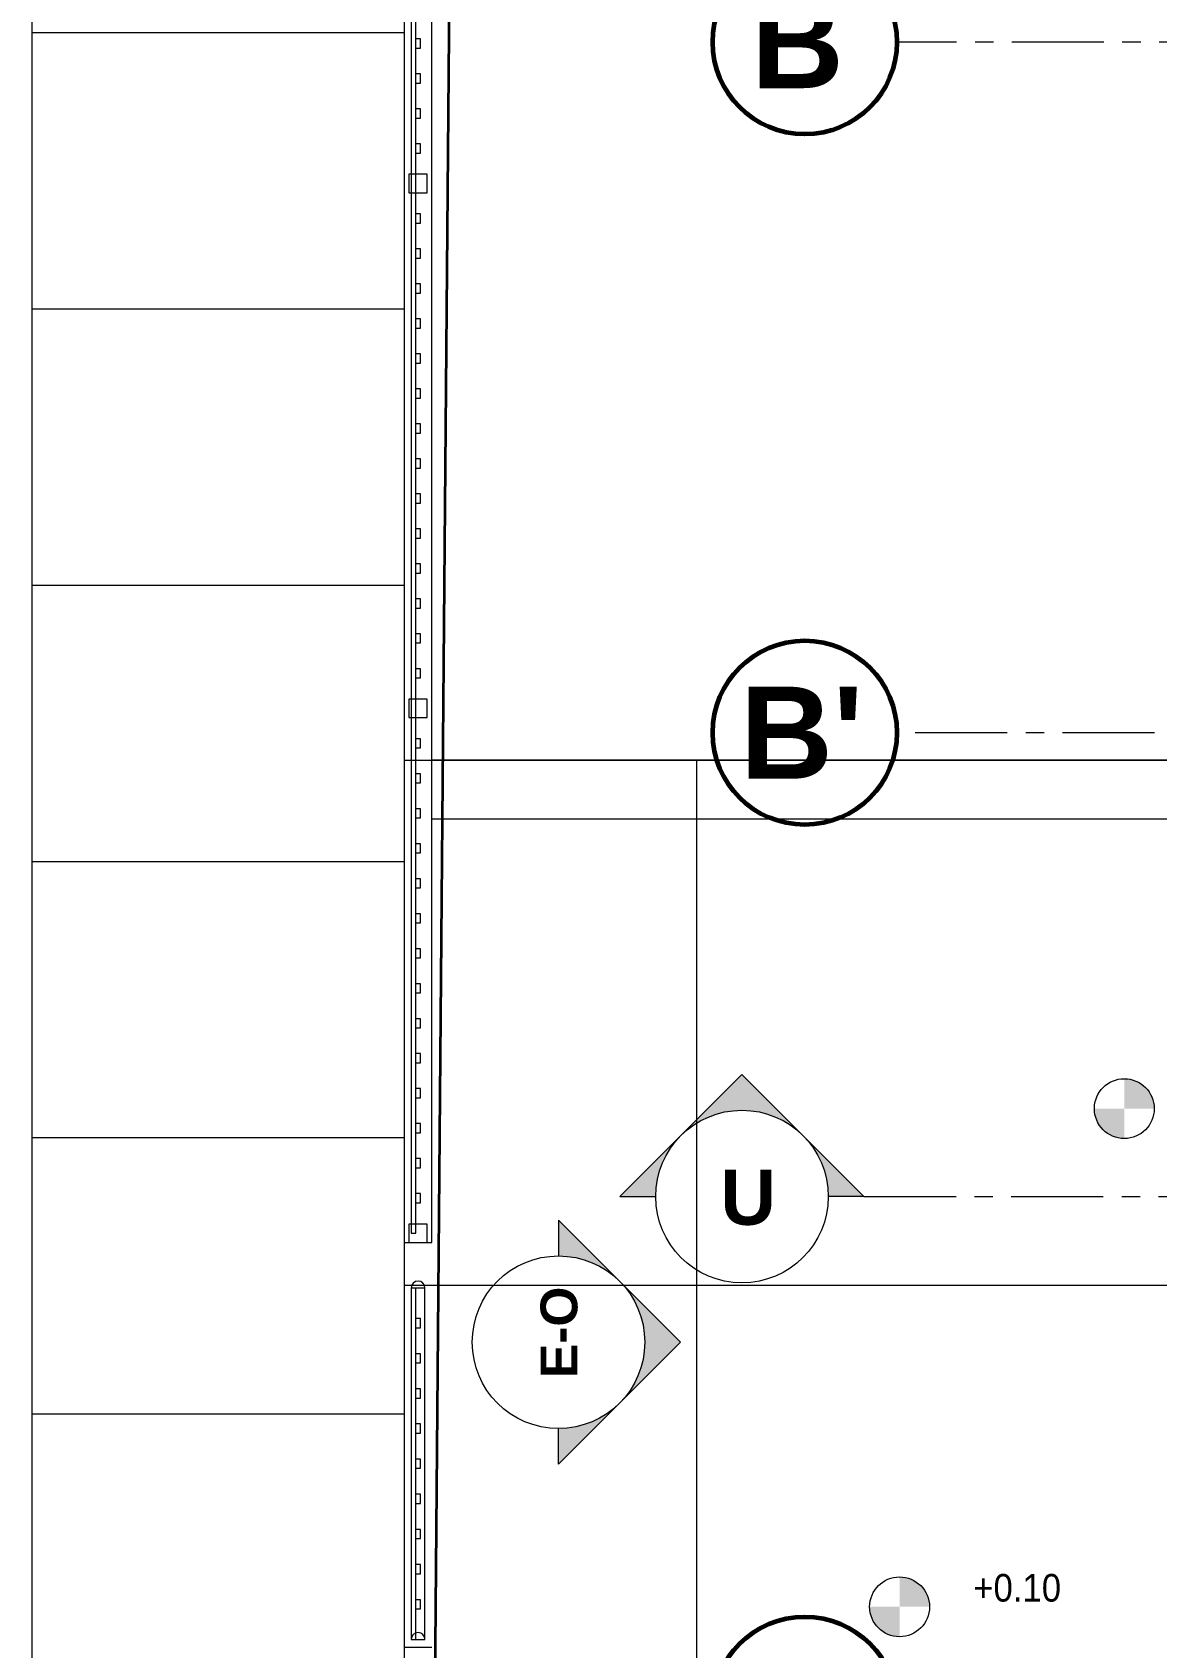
# Model space of a CAD drawing. Header units: inches. Extents: x 2704.1 to 2801.6, y 2415.6 to 2497.
# Drawn here: x 2713.01 to 2719.11, y 2446.62 to 2455.39 of the extents above; entities that cross this region are included whole.
import ezdxf

# ---------------------------------------------------------------- set-up
doc = ezdxf.new("R2010")
doc.units = ezdxf.units.IN
doc.set_wipeout_variables(frame=1)
doc.linetypes.add('Punto & Raya', pattern=[0.65, 0.5, -0.075, 0, -0.075])
doc.linetypes.add('Wipeout_Contour', pattern=[1, 0, -1])
for name, color, linetype in [('02 _ ARQ _ ALB _ Ejes Generales', 7, 'Continuous'), ('08 _ STR _ EXT _ 10 Vereda Exterior', 7, 'Continuous'), ('08 _ STR _ EXT _ Cerco Perimetrico', 7, 'Continuous'), ('Dibujo 2D - General', 7, 'Continuous'), ('Estructura - 03 LOSA', 7, 'Continuous'), ('Estructura - 04 MURO', 7, 'Continuous'), ('Estructura Compleja - Cubiertas', 7, 'Continuous'), ('Marcador - Alzados', 7, 'Continuous'), ('Marcador - Secciones', 251, 'Continuous')]:
    doc.layers.add(name, color=color, linetype=linetype)
doc.styles.add('Estilo_Generado_1', font='swisseb.ttf')
doc.styles.add('Estilo_Generado_4', font='swisse.ttf')

msp = doc.modelspace()

# ---------------------------------------------------------------- hatches: boundary and pattern name
at = {"linetype": 'Continuous', "lineweight": 13, "true_color": 0x636466}
for points in [[(2718.9363, 2449.5446), (2719.0988, 2449.5446), (2719.0864, 2449.6068), (2719.0512, 2449.6595), (2718.9985, 2449.6947), (2718.9363, 2449.7071)], [(2718.9363, 2449.5446), (2718.7738, 2449.5446), (2718.7861, 2449.4824), (2718.8214, 2449.4297), (2718.8741, 2449.3945), (2718.9363, 2449.3821)], [(2717.7159, 2446.8393), (2717.8784, 2446.8393), (2717.866, 2446.9015), (2717.8308, 2446.9542), (2717.7781, 2446.9894), (2717.7159, 2447.0018)], [(2717.7159, 2446.8393), (2717.5534, 2446.8393), (2717.5658, 2446.7771), (2717.601, 2446.7244), (2717.6537, 2446.6892), (2717.7159, 2446.6768)]]:
    msp.add_hatch(color=251, dxfattribs=at).paths.add_polyline_path(points)
at = {"layer": '08 _ STR _ EXT _ 10 Vereda Exterior', "linetype": 'Continuous', "lineweight": 13}
h = msp.add_hatch(dxfattribs=at)
h.set_pattern_fill('CEMENTO_PULIDO_Y_BRUÑADO_FA', color=251, style=0, pattern_type=2)
h.set_pattern_definition([(360, (2716.613, 2448.5838), (0, 2.532), []), (90, (2716.613, 2448.5838), (-3.6, 0), [])])
h.paths.add_polyline_path([(2715.0256, 2451.4359), (2715.0256, 2446.4357), (2721.6756, 2446.4357), (2721.6765, 2451.4359)])
at = {"layer": 'Marcador - Alzados', "linetype": 'Continuous', "lineweight": 13}
for points in [[(2715.8635, 2448.9388), (2715.8635, 2448.7447, -0.198912), (2716.1947, 2448.6075)], [(2716.1947, 2448.6075, -0.414214), (2716.1947, 2447.945), (2716.526, 2448.2763)], [(2715.8635, 2447.6138), (2716.1947, 2447.945, -0.198912), (2715.8635, 2447.8078)]]:
    msp.add_hatch(color=7, dxfattribs=at).paths.add_polyline_path(points)
at = {"layer": 'Marcador - Secciones', "linetype": 'Continuous', "lineweight": 13}
for points in [[(2716.5285, 2449.3985, -0.414214), (2717.191, 2449.3985), (2716.8598, 2449.7298)], [(2716.1973, 2449.0673), (2716.3913, 2449.0673, -0.198912), (2716.5285, 2449.3985)], [(2717.5223, 2449.0673), (2717.191, 2449.3985, -0.198912), (2717.3282, 2449.0673)]]:
    msp.add_hatch(color=7, dxfattribs=at).paths.add_polyline_path(points)

# ---------------------------------------------------------------- linework, layer by layer
at = {"color": 251, "linetype": 'Continuous', "lineweight": 13, "true_color": 0x636466}
for centre in [(2718.9363, 2449.5446), (2717.7159, 2446.8393)]:
    msp.add_circle(centre, 0.1625, dxfattribs=at)
at = {"layer": '02 _ ARQ _ ALB _ Ejes Generales', "color": 251, "linetype": 'Punto & Raya', "lineweight": 13}
for p, q in [((2768.4256, 2455.3358), (2717.701, 2455.3358)), ((2720.701, 2451.5858), (2717.701, 2451.5858))]:
    msp.add_line(p, q, dxfattribs=at)
at = {"layer": '02 _ ARQ _ ALB _ Ejes Generales', "color": 7, "linetype": 'Continuous', "lineweight": 60}
for centre in [(2717.201, 2455.3358), (2717.201, 2451.5858), (2717.201, 2446.2858)]:
    msp.add_circle(centre, 0.5, dxfattribs=at)
at = {"layer": '08 _ STR _ EXT _ 10 Vereda Exterior', "color": 7, "linetype": 'Continuous', "lineweight": 18, "flags": 128}
msp.add_lwpolyline([(2715.0256, 2446.4357), (2721.6756, 2446.4357), (2721.6765, 2451.4359), (2715.0256, 2451.4359)], dxfattribs=at)
at = {"layer": '08 _ STR _ EXT _ Cerco Perimetrico', "color": 167, "linetype": 'Continuous', "lineweight": 18, "flags": 128}
for points in [[(2715.0881, 2446.6623), (2715.0881, 2448.5705)], [(2715.0881, 2448.3547), (2715.1131, 2448.3547), (2715.1131, 2448.4047), (2715.0881, 2448.4047)], [(2715.0881, 2448.1638), (2715.1131, 2448.1638), (2715.1131, 2448.2138), (2715.0881, 2448.2138)], [(2715.0881, 2447.973), (2715.1131, 2447.973), (2715.1131, 2448.023), (2715.0881, 2448.023)], [(2715.0881, 2447.7822), (2715.1131, 2447.7822), (2715.1131, 2447.8322), (2715.0881, 2447.8322)], [(2715.0881, 2447.5914), (2715.1131, 2447.5914), (2715.1131, 2447.6414), (2715.0881, 2447.6414)], [(2715.0881, 2447.4006), (2715.1131, 2447.4006), (2715.1131, 2447.4506), (2715.0881, 2447.4506)], [(2715.0881, 2447.2098), (2715.1131, 2447.2098), (2715.1131, 2447.2598), (2715.0881, 2447.2598)], [(2715.0881, 2447.019), (2715.1131, 2447.019), (2715.1131, 2447.069), (2715.0881, 2447.069)], [(2715.0881, 2446.8281), (2715.1131, 2446.8281), (2715.1131, 2446.8781), (2715.0881, 2446.8781)]]:
    msp.add_lwpolyline(points, dxfattribs=at)
at = {"layer": 'Estructura Compleja - Cubiertas', "color": 252, "linetype": 'Continuous', "lineweight": 13, "flags": 128}
msp.add_lwpolyline([(2715.0256, 2425.5358), (2715.0256, 2465.018)], dxfattribs=at)
at = {"layer": 'Marcador - Alzados', "color": 7, "linetype": 'Continuous', "lineweight": 13}
msp.add_line((2716.526, 2448.2763), (2715.8635, 2447.6138), dxfattribs=at)
at = {"layer": 'Marcador - Alzados', "color": 7, "linetype": 'Continuous', "lineweight": 13, "flags": 128}
for points in [[(2715.8635, 2448.9388), (2715.8635, 2448.7447, -0.198912)], [(2715.8635, 2447.6138), (2715.8635, 2447.8078, 0.198912)]]:
    msp.add_lwpolyline(points, format="xyb", dxfattribs=at)
msp.add_lwpolyline([(2716.526, 2448.2763), (2715.8635, 2448.9388)], dxfattribs=at)
at = {"layer": 'Marcador - Alzados', "color": 7, "linetype": 'Continuous', "lineweight": 13}
msp.add_circle((2715.8635, 2448.2763), 0.4685, dxfattribs=at)
at = {"layer": 'Marcador - Secciones', "color": 7, "linetype": 'Continuous', "lineweight": 13}
for q in [(2716.1973, 2449.0673), (2717.5223, 2449.0673)]:
    msp.add_line((2716.8598, 2449.7298), q, dxfattribs=at)
at = {"layer": 'Marcador - Secciones', "color": 251, "linetype": 'Punto & Raya', "lineweight": 13}
msp.add_line((2717.5223, 2449.0673), (2741.8082, 2449.0673), dxfattribs=at)
at = {"layer": 'Marcador - Secciones', "color": 7, "linetype": 'Continuous', "lineweight": 13, "flags": 128}
for points in [[(2716.1973, 2449.0673), (2716.3913, 2449.0673, -0.198912)], [(2717.5223, 2449.0673), (2717.3282, 2449.0673, 0.198912)]]:
    msp.add_lwpolyline(points, format="xyb", dxfattribs=at)
at = {"layer": 'Marcador - Secciones', "color": 7, "linetype": 'Continuous', "lineweight": 13}
msp.add_circle((2716.8598, 2449.0673), 0.4685, dxfattribs=at)

# ---------------------------------------------------------------- texts
at = {"color": 251, "lineweight": 13, "true_color": 0x636466, "insert": (2718.1159, 2446.8654), "char_height": 0.15, "attachment_point": 7, "style": 'Estilo_Generado_4'}
msp.add_mtext('\\A1;{\\W0.900000x;\\pql;\\fSwis721 Ex BT|b0|i0|c0|p34;+0.10}', dxfattribs=at)
at = {"layer": '02 _ ARQ _ ALB _ Ejes Generales', "color": 7, "lineweight": 30, "char_height": 0.5, "attachment_point": 1, "style": 'Estilo_Generado_1'}
for s, insert in [('\\A1;{\\pql;\\pt0;\\fSwis721 Ex BT|b1|i0|c0|p34;B}', (2716.9085, 2455.5858)), ("\\A1;{\\pql;\\pt0;\\fSwis721 Ex BT|b1|i0|c0|p34;B'}", (2716.849, 2451.8358))]:
    msp.add_mtext(s, dxfattribs=dict(at, insert=insert))
at = {"layer": 'Marcador - Alzados', "color": 5, "lineweight": 35, "insert": (2715.9687, 2448.578), "char_height": 0.2, "attachment_point": 9, "rotation": 90, "style": 'Estilo_Generado_1'}
msp.add_mtext('\\A1;{\\pqr;\\pt0;\\fSwis721 Ex BT|b1|i0|c0|p34;E-O}', dxfattribs=at)
at = {"layer": 'Marcador - Secciones', "color": 5, "lineweight": 25, "insert": (2717.0449, 2448.9095), "char_height": 0.3, "attachment_point": 9, "style": 'Estilo_Generado_1'}
msp.add_mtext('\\A1;{\\pqr;\\pt0;\\fSwis721 Ex BT|b1|i0|c0|p34;U}', dxfattribs=at)

# ---------------------------------------------------------------- next in the draw order: wipeouts: each hides what was drawn before it
at = {"color": 254, "linetype": 'Wipeout_Contour', "lineweight": 0, "ltscale": 83.023543}
msp.add_wipeout([(2715.0256, 2465.018), (2713.0056, 2465.018), (2713.0056, 2426.8858), (2715.0256, 2426.8858)], dxfattribs=at).dxf.layer = 'Estructura Compleja - Cubiertas'

# ---------------------------------------------------------------- next in the draw order: hatches: boundary and pattern name
at = {"layer": 'Estructura Compleja - Cubiertas', "linetype": 'Continuous', "lineweight": 13}
h = msp.add_hatch(dxfattribs=at)
h.set_pattern_fill('CEMENTO_PULIDO_1_50X3_00_69', color=252, style=0, pattern_type=2)
h.set_pattern_definition([(0, (2712.8556, 2425.3858), (0, 1.5), []), (90, (2712.8556, 2425.3858), (-3, 0), [])])
h.paths.add_polyline_path([(2715.0256, 2465.018), (2713.0056, 2465.018), (2713.0056, 2426.8858), (2715.0256, 2426.8858)])

# ---------------------------------------------------------------- next in the draw order: linework, layer by layer
at = {"layer": '08 _ STR _ EXT _ Cerco Perimetrico', "color": 7, "linetype": 'Continuous', "lineweight": 13}
msp.add_line((2715.0256, 2446.6198), (2715.1756, 2446.6198), dxfattribs=at)
at = {"layer": '08 _ STR _ EXT _ Cerco Perimetrico', "color": 167, "linetype": 'Continuous', "lineweight": 18, "flags": 128}
for points in [[(2715.1381, 2448.5705, 1), (2715.0631, 2448.5705)], [(2715.1381, 2446.6623, 1), (2715.0631, 2446.6623)]]:
    msp.add_lwpolyline(points, format="xyb", dxfattribs=at)
msp.add_lwpolyline([(2715.1381, 2448.5705), (2715.0631, 2448.5705), (2715.0631, 2446.6623), (2715.1381, 2446.6623)], close=True, dxfattribs=at)
at = {"layer": 'Estructura Compleja - Cubiertas', "color": 252, "linetype": 'Continuous', "lineweight": 13, "flags": 128}
msp.add_lwpolyline([(2713.0056, 2426.8858), (2713.0056, 2465.018)], dxfattribs=at)

# ---------------------------------------------------------------- next in the draw order: wipeouts: each hides what was drawn before it
at = {"color": 254, "linetype": 'Wipeout_Contour', "lineweight": 0, "ltscale": 128.743211}
msp.add_wipeout([(2715.0256, 2466.168), (2715.0256, 2448.818), (2715.1756, 2448.818), (2715.1756, 2466.168)], dxfattribs=at).dxf.layer = 'Estructura - 04 MURO'

# ---------------------------------------------------------------- next in the draw order: linework, layer by layer
at = {"layer": '08 _ STR _ EXT _ 10 Vereda Exterior', "color": 7, "linetype": 'Continuous', "lineweight": 18}
msp.add_line((2715.0256, 2451.4359), (2715.0256, 2429.0071), dxfattribs=at)
at = {"layer": '08 _ STR _ EXT _ Cerco Perimetrico', "color": 167, "linetype": 'Continuous', "lineweight": 18, "flags": 128}
for points in [[(2715.0881, 2460.268), (2715.0631, 2460.268), (2715.0631, 2448.868), (2715.0881, 2448.868)], [(2715.1506, 2454.618), (2715.0506, 2454.618), (2715.0506, 2454.518), (2715.1506, 2454.518)], [(2715.1506, 2451.768), (2715.0506, 2451.768), (2715.0506, 2451.668), (2715.1506, 2451.668)], [(2715.1506, 2448.918), (2715.0506, 2448.918), (2715.0506, 2448.818), (2715.1506, 2448.818)]]:
    msp.add_lwpolyline(points, close=True, dxfattribs=at)
for points in [[(2715.0881, 2455.303), (2715.1131, 2455.303), (2715.1131, 2455.353), (2715.0881, 2455.353)], [(2715.0881, 2455.113), (2715.1131, 2455.113), (2715.1131, 2455.163), (2715.0881, 2455.163)], [(2715.0881, 2454.923), (2715.1131, 2454.923), (2715.1131, 2454.973), (2715.0881, 2454.973)], [(2715.0881, 2454.733), (2715.1131, 2454.733), (2715.1131, 2454.783), (2715.0881, 2454.783)], [(2715.0881, 2454.353), (2715.1131, 2454.353), (2715.1131, 2454.403), (2715.0881, 2454.403)], [(2715.0881, 2454.163), (2715.1131, 2454.163), (2715.1131, 2454.213), (2715.0881, 2454.213)], [(2715.0881, 2453.973), (2715.1131, 2453.973), (2715.1131, 2454.023), (2715.0881, 2454.023)], [(2715.0881, 2453.783), (2715.1131, 2453.783), (2715.1131, 2453.833), (2715.0881, 2453.833)], [(2715.0881, 2453.593), (2715.1131, 2453.593), (2715.1131, 2453.643), (2715.0881, 2453.643)], [(2715.0881, 2453.403), (2715.1131, 2453.403), (2715.1131, 2453.453), (2715.0881, 2453.453)], [(2715.0881, 2453.213), (2715.1131, 2453.213), (2715.1131, 2453.263), (2715.0881, 2453.263)], [(2715.0881, 2453.023), (2715.1131, 2453.023), (2715.1131, 2453.073), (2715.0881, 2453.073)], [(2715.0881, 2452.833), (2715.1131, 2452.833), (2715.1131, 2452.883), (2715.0881, 2452.883)], [(2715.0881, 2452.643), (2715.1131, 2452.643), (2715.1131, 2452.693), (2715.0881, 2452.693)], [(2715.0881, 2452.453), (2715.1131, 2452.453), (2715.1131, 2452.503), (2715.0881, 2452.503)], [(2715.0881, 2452.263), (2715.1131, 2452.263), (2715.1131, 2452.313), (2715.0881, 2452.313)], [(2715.0881, 2452.073), (2715.1131, 2452.073), (2715.1131, 2452.123), (2715.0881, 2452.123)], [(2715.0881, 2451.883), (2715.1131, 2451.883), (2715.1131, 2451.933), (2715.0881, 2451.933)], [(2715.0881, 2451.503), (2715.1131, 2451.503), (2715.1131, 2451.553), (2715.0881, 2451.553)], [(2715.0881, 2451.313), (2715.1131, 2451.313), (2715.1131, 2451.363), (2715.0881, 2451.363)], [(2715.0881, 2451.123), (2715.1131, 2451.123), (2715.1131, 2451.173), (2715.0881, 2451.173)], [(2715.0881, 2450.933), (2715.1131, 2450.933), (2715.1131, 2450.983), (2715.0881, 2450.983)], [(2715.0881, 2450.743), (2715.1131, 2450.743), (2715.1131, 2450.793), (2715.0881, 2450.793)], [(2715.0881, 2450.553), (2715.1131, 2450.553), (2715.1131, 2450.603), (2715.0881, 2450.603)], [(2715.0881, 2450.363), (2715.1131, 2450.363), (2715.1131, 2450.413), (2715.0881, 2450.413)], [(2715.0881, 2450.173), (2715.1131, 2450.173), (2715.1131, 2450.223), (2715.0881, 2450.223)], [(2715.0881, 2449.983), (2715.1131, 2449.983), (2715.1131, 2450.033), (2715.0881, 2450.033)], [(2715.0881, 2449.793), (2715.1131, 2449.793), (2715.1131, 2449.843), (2715.0881, 2449.843)], [(2715.0881, 2449.603), (2715.1131, 2449.603), (2715.1131, 2449.653), (2715.0881, 2449.653)], [(2715.0881, 2449.413), (2715.1131, 2449.413), (2715.1131, 2449.463), (2715.0881, 2449.463)], [(2715.0881, 2449.223), (2715.1131, 2449.223), (2715.1131, 2449.273), (2715.0881, 2449.273)], [(2715.0881, 2449.033), (2715.1131, 2449.033), (2715.1131, 2449.083), (2715.0881, 2449.083)]]:
    msp.add_lwpolyline(points, dxfattribs=at)
at = {"layer": 'Dibujo 2D - General', "color": 1, "linetype": 'Continuous', "lineweight": 35}
msp.add_lwpolyline([(2715.6221, 2497.0011), (2715.0256, 2426.8858), (2783.314, 2426.8858), (2784.1675, 2496.204)], close=True, dxfattribs=at)
at = {"layer": 'Estructura - 03 LOSA', "color": 7, "linetype": 'Continuous', "lineweight": 18}
msp.add_line((2715.0256, 2476.2358), (2715.0256, 2451.4359), dxfattribs=at)
at = {"layer": 'Estructura - 03 LOSA', "color": 7, "linetype": 'Continuous', "lineweight": 18, "flags": 128}
msp.add_lwpolyline([(2715.0256, 2451.4359), (2721.6769, 2451.4359), (2721.6777, 2456.0859), (2721.1058, 2456.0858), (2721.1056, 2459.2058), (2721.9256, 2459.2058), (2721.9256, 2465.2858), (2764.4256, 2465.2858)], dxfattribs=at)
at = {"layer": 'Estructura - 04 MURO', "color": 7, "linetype": 'Continuous', "lineweight": 13, "flags": 128}
for points in [[(2715.0256, 2466.168), (2715.0256, 2448.818)], [(2715.1756, 2448.818), (2715.1756, 2466.168)], [(2715.0256, 2448.818), (2715.1756, 2448.818)]]:
    msp.add_lwpolyline(points, dxfattribs=at)

doc.saveas('drawing.dxf')
